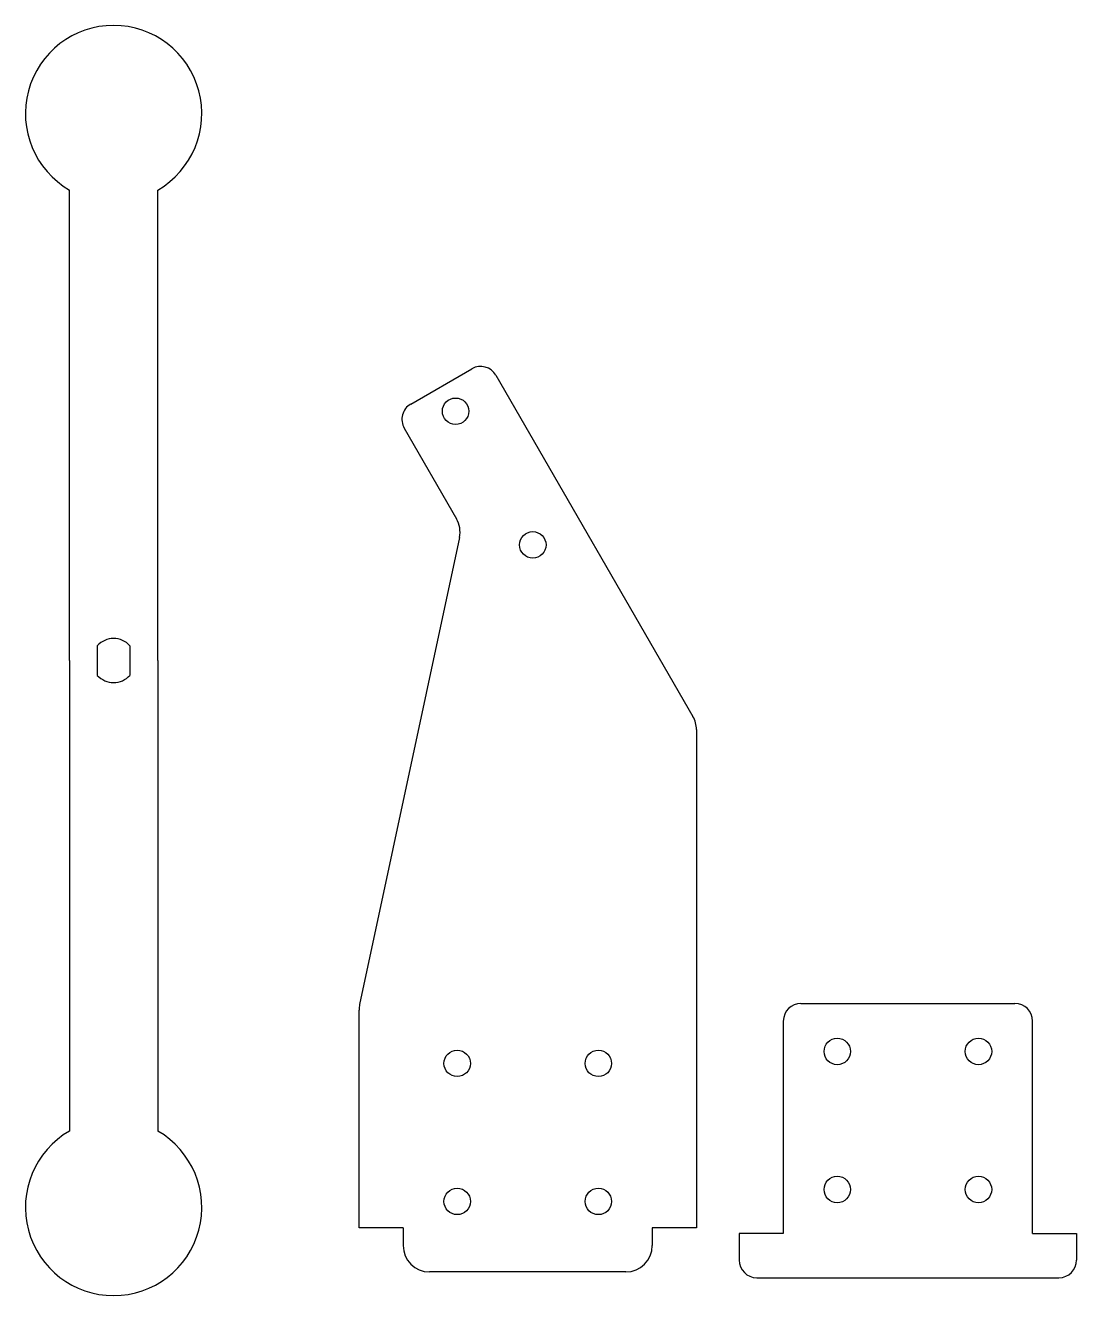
# Model space of a CAD drawing. Header units: millimetres. Extents: x 35 to 155, y 8 to 152.
import ezdxf

# ---------------------------------------------------------------- set-up
doc = ezdxf.new("R2010")
doc.units = ezdxf.units.MM
doc.header["$MEASUREMENT"] = 0

msp = doc.modelspace()

# ---------------------------------------------------------------- linework, layer by layer
for p, q in [((40.34, 80.04), (40.34, 133.38)), ((50.34, 80.04), (50.34, 133.38)), ((79.02, 109.12), (85.95, 113.12)), ((88.68, 112.38), (111.01, 73.71)), ((78.29, 106.38), (84.21, 96.12)), ((84.54, 94), (73.23, 41.03)), ((43.49, 81.72), (43.49, 78.36)), ((47.19, 81.72), (47.19, 78.36)), ((40.34, 80.04), (40.34, 26.7)), ((50.34, 80.04), (50.34, 26.7)), ((111.41, 72.21), (111.41, 15.72)), ((73.16, 15.72), (73.16, 40.41)), ((123.26, 41.17), (147.51, 41.17)), ((121.26, 39.17), (121.26, 15.07)), ((149.51, 15.07), (149.51, 39.17)), ((78.16, 15.72), (73.16, 15.72)), ((78.16, 15.72), (78.16, 13.72)), ((111.41, 15.72), (106.41, 15.72)), ((106.41, 15.72), (106.41, 13.72)), ((121.26, 15.07), (116.26, 15.07)), ((116.26, 15.07), (116.26, 12.07)), ((149.51, 15.07), (154.51, 15.07)), ((154.51, 15.07), (154.51, 12.07)), ((103.41, 10.72), (81.16, 10.72)), ((118.26, 10.07), (152.51, 10.07))]:
    msp.add_line(p, q)
for centre in [(84.11, 108.3), (92.86, 93.15), (127.38, 35.72), (143.38, 35.72), (84.29, 34.37), (100.29, 34.37), (84.29, 18.72), (100.29, 18.72), (127.38, 20.07), (143.38, 20.07)]:
    msp.add_circle(centre, 1.5)
for centre, radius, start, end in [((45.34, 142.04), 10, 300, 240), ((86.95, 111.38), 2, 30, 120), ((80.02, 107.38), 2, 120, 210), ((81.61, 94.62), 3, 347.9387, 30), ((45.34, 80.04), 2.5, 42.2686, 137.7314), ((45.34, 80.04), 2.5, 222.2686, 317.7314), ((108.41, 72.21), 3, 0, 30), ((76.16, 40.41), 3, 167.9387, 180), ((123.26, 39.17), 2, 90, 180), ((147.51, 39.17), 2, 0, 90), ((45.34, 18.04), 10, 120, 60), ((81.16, 13.72), 3, 180, 270), ((103.41, 13.72), 3, 270, 0), ((118.26, 12.07), 2, 180, 270), ((152.51, 12.07), 2, 270, 0)]:
    msp.add_arc(centre, radius, start, end)

doc.saveas('drawing.dxf')
